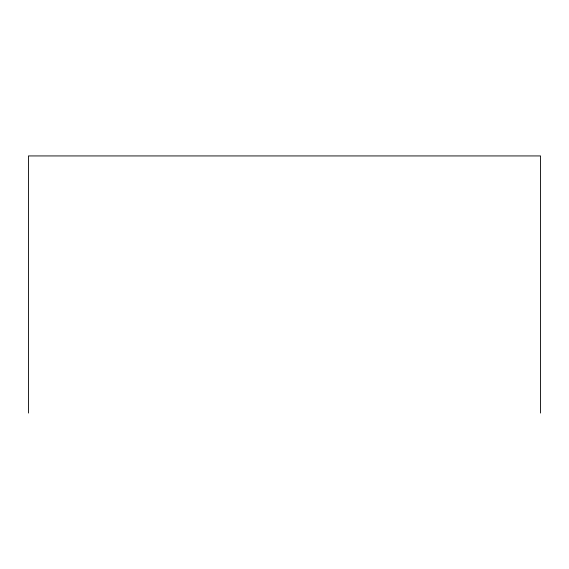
<?xml version="1.0" encoding="UTF-8"?>
<svg xmlns="http://www.w3.org/2000/svg" width="569" height="569" viewBox="0 0 569 569"><rect width="100%" height="100%" fill="white"/><g stroke="black" fill="none" stroke-linecap="round" stroke-linejoin="round"><path stroke-width="0.85" d="M540.55 413.066L540.55 155.934L28.45 155.934L28.45 413.066"/></g></svg>
